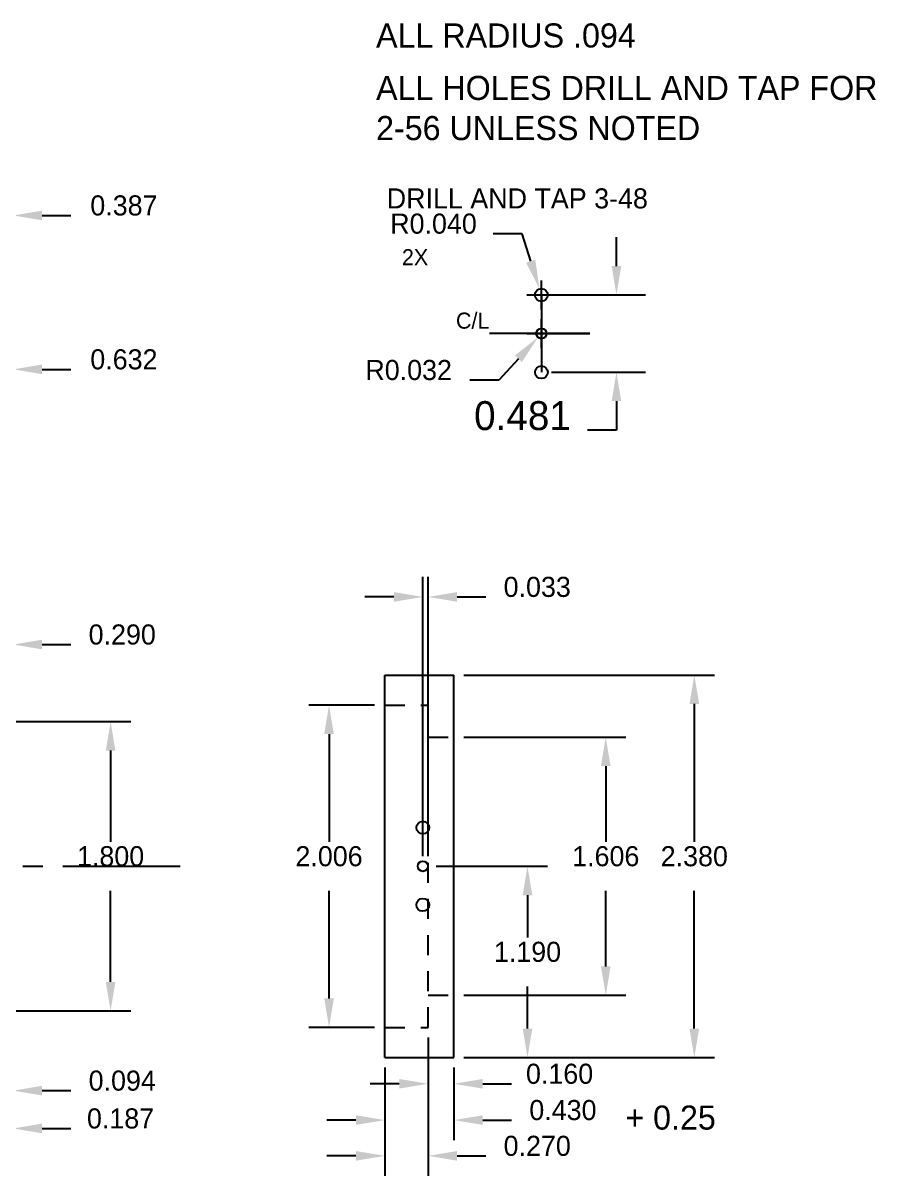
# Model space of a CAD drawing. Extents: x -6.1 to 9.6, y -5.4 to 5.3.
# Drawn here: x 4.31 to 9.62, y -2.07 to 5.11 of the extents above; entities that cross this region are included whole.
import ezdxf
from ezdxf.enums import TextEntityAlignment as Align

# ---------------------------------------------------------------- set-up
doc = ezdxf.new("R2010")
doc.units = 0
doc.header["$MEASUREMENT"] = 0
doc.linetypes.add('CENTER2', pattern=[1.125, 0.75, -0.125, 0.125, -0.125])
doc.linetypes.add('HIDDEN2', pattern=[0.1875, 0.125, -0.0625])
doc.layers.get('0').update_dxf_attribs({"linetype": 'CONTINUOUS'})
doc.layers.get('DEFPOINTS').update_dxf_attribs({"linetype": 'CONTINUOUS'})
for name, color, linetype in [('CEN', 5, 'CENTER2'), ('DIM', 3, 'CONTINUOUS'), ('HID', 1, 'HIDDEN2')]:
    doc.layers.add(name, color=color, linetype=linetype)
doc.dimstyles.get("Standard").update_dxf_attribs({"dimtxt": 0.125, "dimasz": 0.18, "dimexe": 0.125, "dimexo": 0.063, "dimgap": 0.09, "dimtad": 0, "dimtih": 1, "dimtoh": 1, "dimdec": 4, "dimzin": 0, "dimtxsty": 'STANDARD', "dimcen": 0.09, "dimazin": 3, "dimtfac": 1, "dimtdec": 4, "dimtofl": 0, "dimtmove": 0, "dimatfit": 3, "dimtolj": 1, "dimtzin": 0})

# ---------------------------------------------------------------- blocks, each defined once
blk = doc.blocks.new('*D3')
at = {"color": 0, "linetype": 'BYBLOCK'}
for p, q in [((-5.3649, 2.2872), (-5.3649, 2.4672)), ((-5.7695, 2.1072), (-5.1849, 2.1072)), ((-5.7695, 1.6262), (-5.1849, 1.6262)), ((-5.3649, 1.4462), (-5.3649, 1.2662)), ((-5.3649, 1.2662), (-5.5449, 1.2662))]:
    blk.add_line(p, q, dxfattribs=at)
for points in [[(-5.3949, 2.2872), (-5.3349, 2.2872), (-5.3649, 2.1072)], [(-5.3949, 1.4462), (-5.3349, 1.4462), (-5.3649, 1.6262)]]:
    blk.add_solid(points, dxfattribs=at)
at = {"layer": 'DEFPOINTS', "color": 0, "linetype": 'BYBLOCK'}
for p in [(-5.832, 2.1072), (-5.832, 1.6262), (-5.3649, 1.6262)]:
    blk.add_point(p, dxfattribs=at)
at = {"color": 0, "linetype": 'BYBLOCK'}
blk.add_text('0.481', height=0.18, dxfattribs=at).set_placement((-5.9499, 1.2662), align=Align.CENTER)
blk = doc.blocks.new('*D13')
at = {"color": 0, "linetype": 'BYBLOCK'}
for p, q in [((3.1147, 3.2751), (3.1147, 2.8269)), ((3.7464, 3.1751), (3.7464, 2.8269)), ((2.9347, 2.9519), (2.7547, 2.9519)), ((3.9264, 2.9519), (4.1064, 2.9519))]:
    blk.add_line(p, q, dxfattribs=at)
for points in [[(2.9347, 2.9819), (2.9347, 2.9219), (3.1147, 2.9519)], [(3.9264, 2.9819), (3.9264, 2.9219), (3.7464, 2.9519)]]:
    blk.add_solid(points, dxfattribs=at)
at = {"layer": 'DEFPOINTS', "color": 0, "linetype": 'BYBLOCK'}
for p in [(3.1147, 3.3381), (3.7464, 3.2381), (3.7464, 2.9519)]:
    blk.add_point(p, dxfattribs=at)
at = {"color": 0, "linetype": 'BYBLOCK'}
blk.add_text('0.632', height=0.125, dxfattribs=at).set_placement((4.4359, 2.9519), align=Align.CENTER)
blk = doc.blocks.new('*D12')
at = {"color": 0, "linetype": 'BYBLOCK'}
for p, q in [((3.3594, 3.7311), (3.3594, 4.0348)), ((3.7464, 3.7311), (3.7464, 4.0348)), ((3.1794, 3.9098), (2.9994, 3.9098)), ((3.9264, 3.9098), (4.1064, 3.9098))]:
    blk.add_line(p, q, dxfattribs=at)
for points in [[(3.1794, 3.9398), (3.1794, 3.8798), (3.3594, 3.9098)], [(3.9264, 3.9398), (3.9264, 3.8798), (3.7464, 3.9098)]]:
    blk.add_solid(points, dxfattribs=at)
at = {"layer": 'DEFPOINTS', "color": 0, "linetype": 'BYBLOCK'}
for p in [(3.7464, 3.9098), (3.3594, 3.6681), (3.7464, 3.6681)]:
    blk.add_point(p, dxfattribs=at)
at = {"color": 0, "linetype": 'BYBLOCK'}
blk.add_text('0.387', height=0.125, dxfattribs=at).set_placement((4.4359, 3.9098), align=Align.CENTER)
blk = doc.blocks.new('*D5')
at = {"color": 0, "linetype": 'BYBLOCK'}
for p, q in [((3.6524, -1.2999), (3.6524, -1.6627)), ((3.7464, -1.3939), (3.7464, -1.6627)), ((3.4724, -1.5377), (3.2924, -1.5377)), ((3.9264, -1.5377), (4.1064, -1.5377))]:
    blk.add_line(p, q, dxfattribs=at)
for points in [[(3.4724, -1.5077), (3.4724, -1.5677), (3.6524, -1.5377)], [(3.9264, -1.5077), (3.9264, -1.5677), (3.7464, -1.5377)]]:
    blk.add_solid(points, dxfattribs=at)
at = {"layer": 'DEFPOINTS', "color": 0, "linetype": 'BYBLOCK'}
for p in [(3.6524, -1.2369), (3.7464, -1.3309), (3.7464, -1.5377)]:
    blk.add_point(p, dxfattribs=at)
at = {"color": 0, "linetype": 'BYBLOCK'}
blk.add_text('0.094', height=0.125, dxfattribs=at).set_placement((4.4255, -1.5377), align=Align.CENTER)
blk = doc.blocks.new('*D4')
at = {"color": 0, "linetype": 'BYBLOCK'}
for p, q in [((3.5594, -1.2069), (3.5594, -1.898)), ((3.7464, -1.3939), (3.7464, -1.898)), ((3.3794, -1.773), (3.1994, -1.773)), ((3.9264, -1.773), (4.1064, -1.773))]:
    blk.add_line(p, q, dxfattribs=at)
for points in [[(3.3794, -1.743), (3.3794, -1.803), (3.5594, -1.773)], [(3.9264, -1.743), (3.9264, -1.803), (3.7464, -1.773)]]:
    blk.add_solid(points, dxfattribs=at)
at = {"layer": 'DEFPOINTS', "color": 0, "linetype": 'BYBLOCK'}
for p in [(3.5594, -1.1439), (3.7464, -1.3309), (3.7464, -1.773)]:
    blk.add_point(p, dxfattribs=at)
at = {"color": 0, "linetype": 'BYBLOCK'}
blk.add_text('0.187', height=0.125, dxfattribs=at).set_placement((4.4151, -1.773), align=Align.CENTER)
blk = doc.blocks.new('*D20')
at = {"color": 0, "linetype": 'BYBLOCK'}
for p, q in [((3.4564, 0.8221), (3.4564, 1.3642)), ((3.7464, 1.1121), (3.7464, 1.3642)), ((3.2764, 1.2392), (3.0964, 1.2392)), ((3.9264, 1.2392), (4.1064, 1.2392))]:
    blk.add_line(p, q, dxfattribs=at)
for points in [[(3.2764, 1.2692), (3.2764, 1.2092), (3.4564, 1.2392)], [(3.9264, 1.2692), (3.9264, 1.2092), (3.7464, 1.2392)]]:
    blk.add_solid(points, dxfattribs=at)
at = {"layer": 'DEFPOINTS', "color": 0, "linetype": 'BYBLOCK'}
for p in [(3.7464, 1.2392), (3.7464, 1.0491), (3.4564, 0.7591)]:
    blk.add_point(p, dxfattribs=at)
at = {"color": 0, "linetype": 'BYBLOCK'}
blk.add_text('0.290', height=0.125, dxfattribs=at).set_placement((4.4255, 1.2392), align=Align.CENTER)
blk = doc.blocks.new('*D29')
at = {"color": 0, "linetype": 'BYBLOCK'}
for p, q in [((7.356, 0.6621), (8.3639, 0.6621)), ((8.2389, 0.4821), (8.2389, 0.0116)), ((8.2389, -0.7639), (8.2389, -0.2934)), ((7.356, -0.9439), (8.3639, -0.9439))]:
    blk.add_line(p, q, dxfattribs=at)
for points in [[(8.2089, 0.4821), (8.2689, 0.4821), (8.2389, 0.6621)], [(8.2089, -0.7639), (8.2689, -0.7639), (8.2389, -0.9439)]]:
    blk.add_solid(points, dxfattribs=at)
at = {"layer": 'DEFPOINTS', "color": 0, "linetype": 'BYBLOCK'}
for p in [(7.293, 0.6621), (7.293, -0.9439), (8.2389, -0.9439)]:
    blk.add_point(p, dxfattribs=at)
at = {"color": 0, "linetype": 'BYBLOCK'}
blk.add_text('1.606', height=0.125, dxfattribs=at).set_placement((8.2389, -0.1409), align=Align.CENTER)
blk = doc.blocks.new('*D30')
at = {"color": 0, "linetype": 'BYBLOCK'}
for p, q in [((6.8, 0.8621), (6.3912, 0.8621)), ((6.5162, 0.6821), (6.5162, 0.0116)), ((6.5162, -0.9639), (6.5162, -0.2934)), ((6.8, -1.1439), (6.3912, -1.1439))]:
    blk.add_line(p, q, dxfattribs=at)
for points in [[(6.4862, 0.6821), (6.5462, 0.6821), (6.5162, 0.8621)], [(6.4862, -0.9639), (6.5462, -0.9639), (6.5162, -1.1439)]]:
    blk.add_solid(points, dxfattribs=at)
at = {"layer": 'DEFPOINTS', "color": 0, "linetype": 'BYBLOCK'}
for p in [(6.863, 0.8621), (6.5162, -1.1439), (6.863, -1.1439)]:
    blk.add_point(p, dxfattribs=at)
at = {"color": 0, "linetype": 'BYBLOCK'}
blk.add_text('2.006', height=0.125, dxfattribs=at).set_placement((6.5162, -0.1409), align=Align.CENTER)
blk = doc.blocks.new('*D31')
at = {"color": 0, "linetype": 'BYBLOCK'}
for p, q in [((7.183, -0.1409), (7.8767, -0.1409)), ((7.7517, -0.3209), (7.7517, -0.5834)), ((7.7517, -1.1509), (7.7517, -0.8884)), ((7.356, -1.3309), (7.8767, -1.3309))]:
    blk.add_line(p, q, dxfattribs=at)
for points in [[(7.7217, -0.3209), (7.7817, -0.3209), (7.7517, -0.1409)], [(7.7217, -1.1509), (7.7817, -1.1509), (7.7517, -1.3309)]]:
    blk.add_solid(points, dxfattribs=at)
at = {"layer": 'DEFPOINTS', "color": 0, "linetype": 'BYBLOCK'}
for p in [(7.12, -0.1409), (7.293, -1.3309), (7.7517, -1.3309)]:
    blk.add_point(p, dxfattribs=at)
at = {"color": 0, "linetype": 'BYBLOCK'}
blk.add_text('1.190', height=0.125, dxfattribs=at).set_placement((7.7517, -0.7359), align=Align.CENTER)
blk = doc.blocks.new('*D32')
at = {"color": 0, "linetype": 'BYBLOCK'}
for p, q in [((7.356, 1.0491), (8.9152, 1.0491)), ((8.7902, 0.8691), (8.7902, 0.0116)), ((8.7902, -1.1509), (8.7902, -0.2934)), ((7.356, -1.3309), (8.9152, -1.3309))]:
    blk.add_line(p, q, dxfattribs=at)
for points in [[(8.7602, 0.8691), (8.8202, 0.8691), (8.7902, 1.0491)], [(8.7602, -1.1509), (8.8202, -1.1509), (8.7902, -1.3309)]]:
    blk.add_solid(points, dxfattribs=at)
at = {"layer": 'DEFPOINTS', "color": 0, "linetype": 'BYBLOCK'}
for p in [(7.293, 1.0491), (7.293, -1.3309), (8.7902, -1.3309)]:
    blk.add_point(p, dxfattribs=at)
at = {"color": 0, "linetype": 'BYBLOCK'}
blk.add_text('2.380', height=0.125, dxfattribs=at).set_placement((8.7902, -0.1409), align=Align.CENTER)
blk = doc.blocks.new('*D33')
at = {"color": 0, "linetype": 'BYBLOCK'}
for p, q in [((7.133, -1.2069), (7.133, -1.6199)), ((7.293, -1.3939), (7.293, -1.6199)), ((6.953, -1.4949), (6.773, -1.4949)), ((7.473, -1.4949), (7.653, -1.4949))]:
    blk.add_line(p, q, dxfattribs=at)
for points in [[(6.953, -1.4649), (6.953, -1.5249), (7.133, -1.4949)], [(7.473, -1.4649), (7.473, -1.5249), (7.293, -1.4949)]]:
    blk.add_solid(points, dxfattribs=at)
at = {"layer": 'DEFPOINTS', "color": 0, "linetype": 'BYBLOCK'}
for p in [(7.133, -1.1439), (7.293, -1.3309), (7.293, -1.4949)]:
    blk.add_point(p, dxfattribs=at)
at = {"color": 0, "linetype": 'BYBLOCK'}
blk.add_text('0.160', height=0.125, dxfattribs=at).set_placement((7.9514, -1.4949), align=Align.CENTER)
blk = doc.blocks.new('*D34')
at = {"color": 0, "linetype": 'BYBLOCK'}
for p, q in [((6.863, -1.3939), (6.863, -1.8458)), ((7.293, -1.3939), (7.293, -1.8458)), ((6.683, -1.7208), (6.503, -1.7208)), ((7.473, -1.7208), (7.653, -1.7208))]:
    blk.add_line(p, q, dxfattribs=at)
for points in [[(6.683, -1.6908), (6.683, -1.7508), (6.863, -1.7208)], [(7.473, -1.6908), (7.473, -1.7508), (7.293, -1.7208)]]:
    blk.add_solid(points, dxfattribs=at)
at = {"layer": 'DEFPOINTS', "color": 0, "linetype": 'BYBLOCK'}
for p in [(6.863, -1.3309), (7.293, -1.3309), (7.293, -1.7208)]:
    blk.add_point(p, dxfattribs=at)
at = {"color": 0, "linetype": 'BYBLOCK'}
blk.add_text('0.430', height=0.125, dxfattribs=at).set_placement((7.9722, -1.7208), align=Align.CENTER)
blk = doc.blocks.new('*D36')
at = {"color": 0, "linetype": 'BYBLOCK'}
for p, q in [((-5.832, 4.017), (-5.832, 4.197)), ((-5.922, 4.107), (-5.742, 4.107)), ((-5.9752, 3.9507), (-6.0968, 3.818)), ((-6.0968, 3.818), (-6.2768, 3.818))]:
    blk.add_line(p, q, dxfattribs=at)
blk.add_solid([(-5.9531, 3.9304), (-5.9973, 3.971), (-5.8536, 4.0834)], dxfattribs=at)
at = {"layer": 'DEFPOINTS', "color": 0, "linetype": 'BYBLOCK'}
for p in [(-5.832, 4.107), (-5.8536, 4.0834)]:
    blk.add_point(p, dxfattribs=at)
at = {"color": 0, "linetype": 'BYBLOCK'}
blk.add_text('R0.032', height=0.125, dxfattribs=at).set_placement((-6.6585, 3.818), align=Align.CENTER)
blk = doc.blocks.new('*D37')
at = {"color": 0, "linetype": 'BYBLOCK'}
for p, q in [((-5.9526, 4.7289), (-6.1326, 4.7289)), ((-5.8983, 4.5573), (-5.9526, 4.7289)), ((-5.832, 4.2575), (-5.832, 4.4375)), ((-5.922, 4.3475), (-5.742, 4.3475))]:
    blk.add_line(p, q, dxfattribs=at)
blk.add_solid([(-5.9269, 4.5483), (-5.8697, 4.5663), (-5.8441, 4.3857)], dxfattribs=at)
at = {"layer": 'DEFPOINTS', "color": 0, "linetype": 'BYBLOCK'}
for p in [(-5.8441, 4.3857), (-5.832, 4.3475)]:
    blk.add_point(p, dxfattribs=at)
at = {"color": 0, "linetype": 'BYBLOCK'}
blk.add_text('R0.040', height=0.125, dxfattribs=at).set_placement((-6.5038, 4.7289), align=Align.CENTER)
blk = doc.blocks.new('*D41')
at = {"color": 0, "linetype": 'BYBLOCK'}
for p, q in [((5.9103, -0.0779), (5.9103, 1.6605)), ((5.9433, -0.0779), (5.9433, 1.6605)), ((5.7303, 1.5355), (5.5503, 1.5355)), ((6.1233, 1.5355), (6.3033, 1.5355))]:
    blk.add_line(p, q, dxfattribs=at)
for points in [[(5.7303, 1.5655), (5.7303, 1.5055), (5.9103, 1.5355)], [(6.1233, 1.5655), (6.1233, 1.5055), (5.9433, 1.5355)]]:
    blk.add_solid(points, dxfattribs=at)
at = {"layer": 'DEFPOINTS', "color": 0, "linetype": 'BYBLOCK'}
for p in [(5.9433, 1.5355), (5.9103, -0.1409), (5.9433, -0.1409)]:
    blk.add_point(p, dxfattribs=at)
at = {"color": 0, "linetype": 'BYBLOCK'}
blk.add_text('0.033', height=0.125, dxfattribs=at).set_placement((6.6225, 1.5355), align=Align.CENTER)
blk = doc.blocks.new('*D59')
at = {"color": 0, "linetype": 'BYBLOCK'}
for p, q in [((4.0194, 0.7591), (4.978, 0.7591)), ((4.853, 0.5791), (4.853, 0.0116)), ((4.853, -0.8609), (4.853, -0.2934)), ((4.0194, -1.0409), (4.978, -1.0409))]:
    blk.add_line(p, q, dxfattribs=at)
for points in [[(4.823, 0.5791), (4.883, 0.5791), (4.853, 0.7591)], [(4.823, -0.8609), (4.883, -0.8609), (4.853, -1.0409)]]:
    blk.add_solid(points, dxfattribs=at)
at = {"layer": 'DEFPOINTS', "color": 0, "linetype": 'BYBLOCK'}
for p in [(3.9564, 0.7591), (3.9564, -1.0409), (4.853, -1.0409)]:
    blk.add_point(p, dxfattribs=at)
at = {"color": 0, "linetype": 'BYBLOCK'}
blk.add_text('1.800', height=0.125, dxfattribs=at).set_placement((4.853, -0.1409), align=Align.CENTER)
blk = doc.blocks.new('*D60')
at = {"color": 0, "linetype": 'BYBLOCK'}
for p, q in [((6.8298, -1.2069), (6.8298, -2.0685)), ((6.5598, -1.3939), (6.5598, -2.0685)), ((6.3798, -1.9435), (6.1998, -1.9435)), ((7.0098, -1.9435), (7.1898, -1.9435))]:
    blk.add_line(p, q, dxfattribs=at)
for points in [[(6.3798, -1.9135), (6.3798, -1.9735), (6.5598, -1.9435)], [(7.0098, -1.9135), (7.0098, -1.9735), (6.8298, -1.9435)]]:
    blk.add_solid(points, dxfattribs=at)
at = {"layer": 'DEFPOINTS', "color": 0, "linetype": 'BYBLOCK'}
for p in [(6.8298, -1.1439), (6.5598, -1.3309), (6.8298, -1.9435)]:
    blk.add_point(p, dxfattribs=at)
at = {"color": 0, "linetype": 'BYBLOCK'}
blk.add_text('0.270', height=0.125, dxfattribs=at).set_placement((7.5089, -1.9435), align=Align.CENTER)

msp = doc.modelspace()

# ---------------------------------------------------------------- linework, layer by layer
for p, q in [((7.535, 3.415), (7.535, 2.934)), ((7.83645, 3.1745), (7.21263, 3.1745)), ((7.535, 3.1745), (7.83645, 3.1745)), ((6.55977, -1.33091), (6.55977, 1.04909))]:
    msp.add_line(p, q)
at = {"linetype": 'CONTINUOUS'}
for p, q in [((6.55977, 1.04909), (6.98977, 1.04909)), ((6.98977, -1.33091), (6.98977, 1.04909)), ((6.55977, -1.33091), (6.98977, -1.33091))]:
    msp.add_line(p, q, dxfattribs=at)
for centre, radius in [((7.535, 3.415), 0.04), ((7.535, 3.1745), 0.032), ((7.535, 2.934), 0.0395), ((6.79677, 0.09959), 0.0395), ((6.79677, -0.14091), 0.032), ((6.79677, -0.38141), 0.04)]:
    msp.add_circle(centre, radius)
at = {"layer": 'CEN'}
msp.add_line((-1.06864, -0.14091), (5.28517, -0.14091), dxfattribs=at)
at = {"layer": 'HID'}
for p, q in [((6.55977, 0.86209), (6.82977, 0.86209)), ((6.82977, 0.66209), (6.98977, 0.66209)), ((6.82977, -0.94391), (6.98977, -0.94391)), ((6.55977, -1.14391), (6.82977, -1.14391))]:
    msp.add_line(p, q, dxfattribs=at)
at = {"layer": 'HID', "linetype": 'HIDDEN2'}
msp.add_line((6.82977, -1.14391), (6.82977, 0.86209), dxfattribs=at)

# ---------------------------------------------------------------- texts
for s, height, p in [('ALL RADIUS .094', 0.15, (6.50583, 4.95513)), ('ALL HOLES DRILL AND TAP FOR', 0.15, (6.50583, 4.62875)), ('2-56 UNLESS NOTED', 0.15, (6.50583, 4.37875)), ('DRILL AND TAP 3-48', 0.125, (6.57218, 3.95349)), ('2X', 0.1, (6.6668, 3.60003)), ('C/L', 0.1, (7.00307, 3.20524))]:
    msp.add_text(s, height=height).set_placement(p)
at = {"layer": 'DIM'}
msp.add_text('+ 0.25', height=0.15, dxfattribs=at).set_placement((8.05746, -1.78021))

# ---------------------------------------------------------------- dimensions: what is measured, and where the dimension line sits
dim = msp.add_linear_dim(base=(8.00215, 2.934), p1=(7.535, 3.415), p2=(7.535, 2.934), angle=90, dimstyle='STANDARD')
dim.commit()
dim.dimension.update_dxf_attribs({"geometry": '*D3', "text_midpoint": (7.41715, 2.574), "insert": (13.36703, 1.30777)})
for base, p1, p2, picture, middle, set_off in [((4.24636, 3.90979), (3.85936, 3.66809), (4.24636, 3.66809), '*D12', (4.43594, 3.90979), (0.5, 0)), ((4.24636, 2.95186), (3.6147, 3.33809), (4.24636, 3.23809), '*D13', (4.43594, 2.95186), (0.5, 0)), ((6.82977, 1.53554), (6.79677, -0.14091), (6.82977, -0.14091), '*D41', (7.50894, 1.53554), (0.88647, 0)), ((4.24636, 1.23922), (3.95636, 0.75909), (4.24636, 1.04909), '*D20', (4.42553, 1.23922), (0.5, 0)), ((4.24636, -1.77304), (4.05936, -1.14391), (4.24636, -1.33091), '*D4', (4.41511, -1.77304), (0.5, 0)), ((6.98977, -1.49486), (6.82977, -1.14391), (6.98977, -1.33091), '*D33', (7.6481, -1.49486), (-0.30327, 0)), ((4.24636, -1.53771), (4.15236, -1.23691), (4.24636, -1.33091), '*D5', (4.42553, -1.53771), (0.5, 0)), ((6.98977, -1.72075), (6.55977, -1.33091), (6.98977, -1.33091), '*D34', (7.66894, -1.72075), (-0.30327, 0))]:
    dim = msp.add_linear_dim(base=base, p1=p1, p2=p2, dimstyle='STANDARD', dxfattribs=at)
    dim.commit()
    dim.dimension.update_dxf_attribs({"geometry": picture, "text_midpoint": middle, "insert": set_off})
for center, mpoint, picture, middle in [((7.535, 3.415), (7.52295, 3.45314), '*D37', (6.86321, 3.7964)), ((7.535, 3.1745), (7.51339, 3.1509), '*D36', (6.70856, 2.88544))]:
    dim = msp.add_radius_dim(center=center, mpoint=mpoint, dimstyle='STANDARD', dxfattribs=at)
    dim.commit()
    dim.dimension.update_dxf_attribs({"geometry": picture, "text_midpoint": middle, "insert": (13.36703, -0.93253)})
for base, p1, p2, picture, middle in [((8.48694, -1.33091), (6.98977, 1.04909), (6.98977, -1.33091), '*D32', (8.48694, -0.14091)), ((6.21296, -1.14391), (6.55977, 0.86209), (6.55977, -1.14391), '*D30', (6.21296, -0.14091)), ((7.93567, -0.94391), (6.98977, 0.66209), (6.98977, -0.94391), '*D29', (7.93567, -0.14091)), ((7.44839, -1.33091), (6.81677, -0.14091), (6.98977, -1.33091), '*D31', (7.44839, -0.73591))]:
    dim = msp.add_linear_dim(base=base, p1=p1, p2=p2, angle=90, dimstyle='STANDARD', dxfattribs=at)
    dim.commit()
    dim.dimension.update_dxf_attribs({"geometry": picture, "text_midpoint": middle, "insert": (-0.30327, 0)})
dim = msp.add_linear_dim(base=(4.85295, -1.04091), p1=(3.95636, 0.75909), p2=(3.95636, -1.04091), angle=90, dimstyle='STANDARD', dxfattribs=at)
dim.commit()
dim.dimension.update_dxf_attribs({"geometry": '*D59', "text_midpoint": (4.85295, -0.14091)})
dim = msp.add_linear_dim(base=(6.82977, -1.94353), p1=(6.55977, -1.33091), p2=(6.82977, -1.14391), dimstyle='STANDARD', dxfattribs=at)
dim.commit()
dim.dimension.update_dxf_attribs({"geometry": '*D60', "text_midpoint": (7.50894, -1.94353)})

doc.saveas('drawing.dxf')
